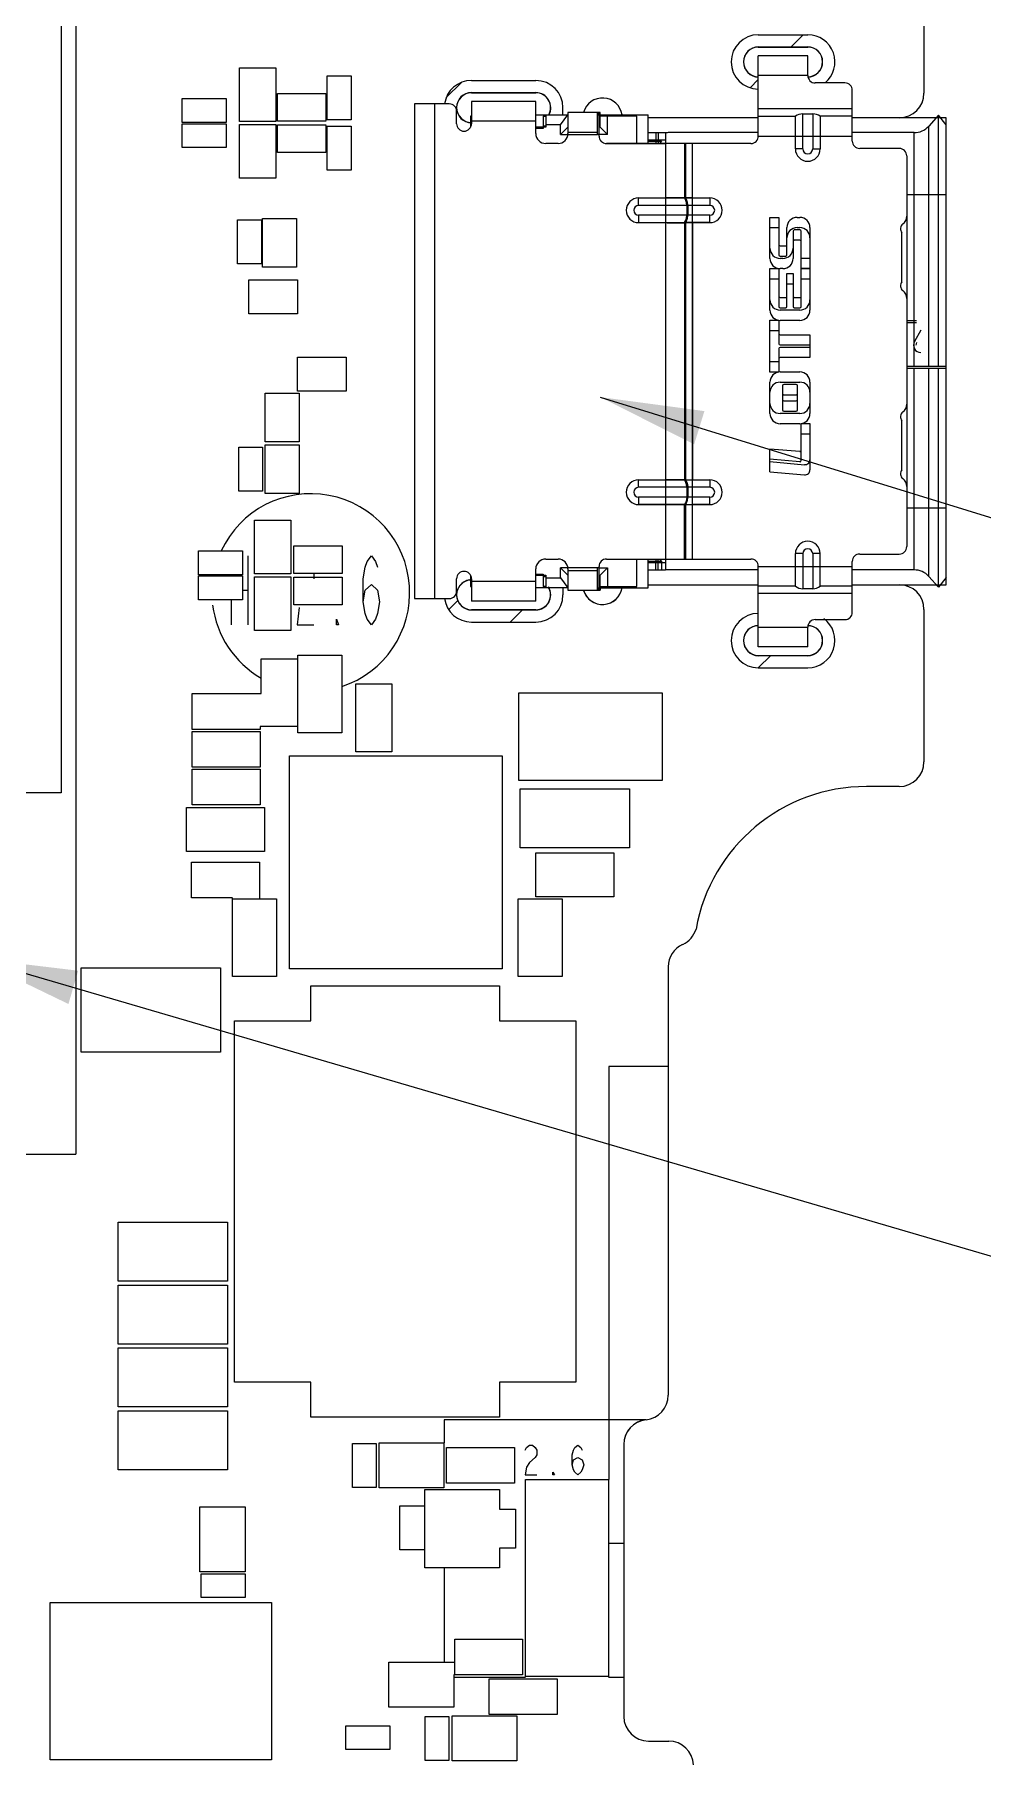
# Model space of a CAD drawing. Header units: millimetres. Extents: x 0 to 841, y 0 to 594.
# Drawn here: x 496.09 to 515.26, y 409.07 to 444.01 of the extents above; entities that cross this region are included whole.
import ezdxf

# ---------------------------------------------------------------- set-up
doc = ezdxf.new("R2010")
doc.units = ezdxf.units.MM
doc.header["$LTSCALE"] = 46.255
doc.layers.get('0').update_dxf_attribs({"linetype": 'CONTINUOUS'})
doc.layers.add('ASSEM_MEM', color=7, linetype='CONTINUOUS')
doc.layers.add('DETAIL', color=7, linetype='CONTINUOUS')
doc.styles.get("Standard").update_dxf_attribs({"font": 'txt', "width": 0.8})
doc.dimstyles.get("Standard").update_dxf_attribs({"dimtxt": 3, "dimasz": 2.1, "dimexe": 2, "dimexo": 1, "dimtad": 1, "dimzin": 0, "dimdsep": 46, "dimtxsty": 'STANDARD', "dimblk": '_FILLED', "dimblk1": '_FILLED', "dimblk2": '_FILLED', "dimcen": 0.09, "dimazin": 0, "dimtol": 1, "dimtp": 0.01, "dimtm": 0.01, "dimtfac": 1, "dimtofl": 0, "dimtmove": 0, "dimatfit": 3, "dimldrblk": '_FILLED', "dimfxl": 1, "dimtolj": 1, "dimtzin": 0, "dimarcsym": 0})

# ---------------------------------------------------------------- blocks, each defined once
blk = doc.blocks.new('_FILLED')
at = {"color": 0, "linetype": 'BYBLOCK'}
blk.add_solid([(0, 0), (-1, 0.167), (-1, -0.167)], dxfattribs=at)

msp = doc.modelspace()

# ---------------------------------------------------------------- linework, layer by layer
at = {"layer": 'ASSEM_MEM', "color": 4, "linetype": 'CONTINUOUS'}
for p, q in [((496.927, 465.702), (496.927, 421.372)), ((496.627, 449.072), (496.627, 428.672)), ((510.727, 444.002), (511.727, 444.002)), ((510.727, 443.752), (511.727, 443.752)), ((504.927, 443.077), (506.227, 443.077)), ((504.927, 442.827), (506.227, 442.827)), ((506.777, 442.382), (506.777, 442.527)), ((510.727, 442.322), (508.502, 442.322)), ((514.527, 442.322), (512.627, 442.322)), ((514.527, 442.177), (514.527, 442.322)), ((508.502, 432.882), (510.727, 432.882)), ((512.627, 432.882), (514.527, 432.882)), ((514.527, 432.882), (514.527, 433.027)), ((506.777, 432.822), (506.777, 432.677)), ((504.927, 432.377), (506.227, 432.377)), ((504.927, 432.127), (506.227, 432.127)), ((510.727, 431.452), (511.727, 431.452)), ((510.727, 431.202), (511.727, 431.202)), ((496.627, 428.672), (473.027, 428.672)), ((508.907, 423.142), (507.707, 423.142)), ((507.707, 423.142), (507.707, 414.792)), ((508.907, 423.142), (508.907, 416.497)), ((495.752, 421.372), (496.927, 421.372)), ((508.457, 415.999), (504.372, 415.999)), ((504.372, 415.999), (504.372, 415.535)), ((508.007, 415.502), (508.007, 410.798)), ((507.707, 413.502), (508.007, 413.502)), ((504.372, 413.008), (504.372, 411.102)), ((504.568, 410.798), (506.017, 410.798)), ((507.698, 410.798), (508.007, 410.798))]:
    msp.add_line(p, q, dxfattribs=at)
at = {"layer": 'ASSEM_MEM', "color": 7, "linetype": 'CONTINUOUS'}
for p, q in [((514.077, 449.814), (514.077, 442.822)), ((510.732, 443.756), (511.723, 443.756)), ((500.233, 443.33), (500.97, 443.33)), ((500.233, 442.244), (500.233, 443.33)), ((500.97, 443.33), (500.97, 442.244)), ((510.727, 441.952), (510.727, 443.576)), ((511.725, 443.577), (510.729, 443.577)), ((511.727, 443.577), (511.725, 443.577)), ((511.725, 443.577), (511.726, 443.577)), ((511.726, 443.577), (511.727, 443.577)), ((511.727, 443.577), (511.727, 443.576)), ((511.727, 443.177), (511.727, 443.576)), ((511.727, 443.576), (511.727, 443.576)), ((502.011, 443.168), (502.494, 443.168)), ((502.011, 442.279), (502.011, 443.168)), ((502.494, 443.168), (502.494, 442.279)), ((512.477, 443.027), (511.877, 443.027)), ((499.078, 442.711), (499.967, 442.711)), ((499.078, 442.228), (499.078, 442.711)), ((499.967, 442.711), (499.967, 442.228)), ((501.002, 442.813), (501.98, 442.813)), ((501.002, 442.254), (501.002, 442.813)), ((501.98, 442.813), (501.98, 442.254)), ((506.227, 442.652), (504.927, 442.652)), ((504.927, 442.652), (504.927, 442.202)), ((504.93, 442.831), (506.225, 442.831)), ((506.227, 442.002), (506.227, 442.652)), ((512.627, 441.852), (512.627, 442.877)), ((502.494, 442.279), (502.011, 442.279)), ((504.477, 442.602), (503.777, 442.602)), ((503.777, 442.602), (503.777, 432.602)), ((504.627, 442.202), (504.627, 442.452)), ((504.927, 442.357), (504.907, 442.357)), ((504.907, 442.357), (504.907, 442.131)), ((506.227, 442.382), (506.877, 442.382)), ((506.377, 442.357), (506.427, 442.357)), ((506.377, 442.357), (506.377, 442.107)), ((506.427, 442.382), (506.427, 442.132)), ((506.727, 442.182), (506.877, 442.382)), ((507.527, 442.432), (506.877, 442.432)), ((506.877, 442.432), (506.877, 442.002)), ((507.477, 441.982), (507.477, 442.432)), ((507.477, 442.382), (508.502, 442.382)), ((507.507, 441.952), (507.507, 442.382)), ((507.527, 442.382), (507.527, 442.432)), ((507.527, 442.132), (507.527, 442.382)), ((508.269, 442.357), (507.527, 442.357)), ((507.677, 441.982), (507.677, 442.382)), ((508.269, 441.802), (508.269, 442.357)), ((508.502, 441.802), (508.502, 442.382)), ((510.727, 442.352), (511.477, 442.352)), ((511.477, 441.693), (511.477, 442.352)), ((511.627, 442.402), (511.827, 442.402)), ((512.627, 442.352), (511.977, 442.352)), ((511.977, 442.352), (511.977, 441.693)), ((514.37, 442.372), (514.174, 442.154)), ((514.37, 437.302), (514.37, 442.372)), ((514.527, 442.177), (514.37, 442.372)), ((499.967, 442.228), (499.078, 442.228)), ((499.078, 442.203), (499.967, 442.203)), ((499.078, 441.72), (499.078, 442.203)), ((499.967, 442.203), (499.967, 441.72)), ((500.97, 442.244), (500.233, 442.244)), ((500.233, 442.187), (500.97, 442.187)), ((500.233, 441.101), (500.233, 442.187)), ((500.97, 442.187), (500.97, 441.101)), ((501.98, 442.254), (501.002, 442.254)), ((501.002, 442.178), (501.98, 442.178)), ((501.002, 441.619), (501.002, 442.178)), ((501.98, 442.178), (501.98, 441.619)), ((502.011, 442.152), (502.494, 442.152)), ((502.011, 441.263), (502.011, 442.152)), ((502.494, 442.152), (502.494, 441.263)), ((506.427, 442.132), (506.227, 442.132)), ((506.377, 442.107), (506.227, 442.107)), ((506.377, 442.157), (506.427, 442.157)), ((506.727, 442.182), (506.427, 442.182)), ((506.727, 441.982), (506.727, 442.182)), ((506.877, 442.132), (506.727, 441.982)), ((506.727, 441.982), (506.874, 441.982)), ((507.507, 441.982), (507.477, 441.982)), ((507.527, 442.132), (507.507, 442.132)), ((507.677, 441.982), (507.507, 441.982)), ((507.527, 442.132), (507.677, 441.982)), ((508.502, 442.022), (508.852, 442.022)), ((508.852, 442.022), (508.852, 441.802)), ((510.727, 442.022), (508.925, 442.022)), ((513.877, 442.022), (512.627, 442.022)), ((514.527, 433.027), (514.527, 442.177)), ((499.967, 441.72), (499.078, 441.72)), ((501.98, 441.619), (501.002, 441.619)), ((506.677, 441.802), (506.427, 441.802)), ((510.577, 441.802), (507.657, 441.802)), ((507.657, 441.802), (508.857, 441.802)), ((508.852, 441.872), (508.502, 441.872)), ((508.502, 441.852), (508.766, 441.852)), ((513.577, 441.702), (512.777, 441.702)), ((502.494, 441.263), (502.011, 441.263)), ((513.727, 441.552), (513.727, 433.652)), ((500.97, 441.101), (500.233, 441.101)), ((508.307, 440.702), (509.745, 440.702)), ((508.307, 440.702), (508.857, 440.702)), ((509.233, 440.701), (508.857, 440.701)), ((509.254, 440.702), (509.233, 440.701)), ((500.195, 440.262), (500.678, 440.262)), ((500.195, 439.373), (500.195, 440.262)), ((500.678, 440.262), (500.678, 439.373)), ((500.703, 440.284), (501.389, 440.284)), ((500.703, 439.3), (500.703, 440.284)), ((501.389, 440.284), (501.389, 439.3)), ((508.307, 440.202), (509.745, 440.202)), ((509.254, 440.202), (509.233, 440.202)), ((509.395, 440.202), (509.254, 440.202)), ((509.745, 440.202), (509.395, 440.202)), ((510.962, 440.309), (511.142, 440.309)), ((510.962, 439.684), (510.962, 440.309)), ((511.142, 440.309), (511.142, 439.759)), ((511.51, 440.309), (511.567, 440.309)), ((510.962, 440.102), (511.142, 440.102)), ((510.962, 439.477), (510.962, 440.102)), ((511.142, 440.102), (511.142, 439.552)), ((511.305, 439.759), (511.305, 440.104)), ((511.305, 439.552), (511.305, 439.897)), ((511.43, 440.029), (511.43, 439.684)), ((511.43, 439.822), (511.43, 439.477)), ((511.567, 440.054), (511.455, 440.054)), ((511.567, 439.847), (511.455, 439.847)), ((511.51, 440.102), (511.567, 440.102)), ((511.592, 439.479), (511.592, 440.029)), ((511.592, 439.272), (511.592, 439.822)), ((511.772, 440.104), (511.772, 439.479)), ((511.772, 439.897), (511.772, 439.272)), ((513.627, 439.002), (513.627, 440.002)), ((511.167, 439.734), (511.28, 439.734)), ((511.167, 439.527), (511.28, 439.527)), ((511.225, 439.479), (511.167, 439.479)), ((511.772, 439.479), (511.592, 439.479)), ((500.678, 439.373), (500.195, 439.373)), ((501.389, 439.3), (500.703, 439.3)), ((510.962, 439.274), (511.142, 439.274)), ((510.962, 438.639), (510.962, 439.274)), ((511.142, 439.274), (511.142, 438.714)), ((511.225, 439.272), (511.167, 439.272)), ((511.305, 439.174), (511.43, 439.174)), ((511.305, 438.714), (511.305, 439.174)), ((511.43, 439.174), (511.43, 438.714)), ((511.592, 439.274), (511.772, 439.274)), ((511.592, 438.714), (511.592, 439.274)), ((511.772, 439.272), (511.592, 439.272)), ((511.772, 439.274), (511.772, 438.639)), ((500.427, 439.043), (501.411, 439.043)), ((500.427, 438.357), (500.427, 439.043)), ((501.411, 439.043), (501.411, 438.357)), ((510.962, 439.067), (511.142, 439.067)), ((510.962, 438.432), (510.962, 439.067)), ((511.142, 439.067), (511.142, 438.507)), ((511.305, 438.967), (511.43, 438.967)), ((511.305, 438.507), (511.305, 438.967)), ((511.43, 438.967), (511.43, 438.507)), ((511.592, 439.067), (511.772, 439.067)), ((511.592, 438.507), (511.592, 439.067)), ((511.772, 439.067), (511.772, 438.432)), ((511.167, 438.689), (511.28, 438.689)), ((511.167, 438.482), (511.28, 438.482)), ((511.567, 438.434), (511.167, 438.434)), ((511.455, 438.689), (511.567, 438.689)), ((511.455, 438.482), (511.567, 438.482)), ((501.411, 438.357), (500.427, 438.357)), ((510.962, 438.229), (511.142, 438.229)), ((510.962, 437.389), (510.962, 438.229)), ((511.142, 438.229), (511.142, 437.961)), ((511.567, 438.227), (511.167, 438.227)), ((513.727, 438.227), (513.927, 438.227)), ((513.927, 438.177), (513.727, 438.177)), ((510.962, 438.022), (511.142, 438.022)), ((510.962, 437.182), (510.962, 438.022)), ((511.142, 438.022), (511.142, 437.754)), ((511.167, 437.936), (511.772, 437.936)), ((511.167, 437.729), (511.772, 437.729)), ((511.772, 437.936), (511.772, 437.681)), ((511.772, 437.729), (511.772, 437.474)), ((514.014, 438.027), (513.884, 437.802)), ((501.411, 437.481), (502.396, 437.481)), ((501.411, 436.796), (501.411, 437.481)), ((502.396, 437.481), (502.396, 436.796)), ((511.142, 437.389), (510.962, 437.389)), ((511.142, 437.656), (511.142, 437.389)), ((511.142, 437.449), (511.142, 437.182)), ((511.772, 437.681), (511.167, 437.681)), ((511.772, 437.474), (511.167, 437.474)), ((511.142, 437.182), (510.962, 437.182)), ((511.167, 437.184), (511.567, 437.184)), ((514.527, 437.252), (513.727, 437.252)), ((513.749, 437.302), (514.527, 437.302)), ((514.37, 432.832), (514.37, 437.252)), ((500.754, 436.754), (501.44, 436.754)), ((500.754, 435.769), (500.754, 436.754)), ((502.396, 436.796), (501.411, 436.796)), ((501.44, 436.754), (501.44, 435.769)), ((510.962, 436.549), (510.962, 436.979)), ((510.962, 436.342), (510.962, 436.772)), ((511.167, 436.977), (511.567, 436.977)), ((511.217, 436.904), (511.217, 436.624)), ((511.217, 436.697), (511.217, 436.417)), ((511.492, 436.929), (511.242, 436.929)), ((511.242, 436.722), (511.492, 436.722)), ((511.517, 436.624), (511.517, 436.904)), ((511.517, 436.417), (511.517, 436.697)), ((511.772, 436.979), (511.772, 436.549)), ((511.772, 436.772), (511.772, 436.342)), ((511.567, 436.344), (511.167, 436.344)), ((511.242, 436.599), (511.492, 436.599)), ((511.242, 436.392), (511.492, 436.392)), ((511.567, 436.137), (511.167, 436.137)), ((511.592, 436.139), (511.772, 436.139)), ((511.592, 435.598), (511.592, 436.139)), ((511.772, 436.139), (511.772, 435.409)), ((513.627, 435.202), (513.627, 436.202)), ((500.221, 435.664), (500.703, 435.664)), ((500.221, 434.775), (500.221, 435.664)), ((500.703, 435.664), (500.703, 434.775)), ((501.44, 435.769), (500.754, 435.769)), ((500.754, 435.712), (501.44, 435.712)), ((500.754, 434.728), (500.754, 435.712)), ((501.44, 435.712), (501.44, 434.728)), ((511.565, 435.574), (510.962, 435.626)), ((510.962, 435.37), (510.962, 435.626)), ((511.592, 435.932), (511.772, 435.932)), ((511.592, 435.392), (511.592, 435.932)), ((511.772, 435.932), (511.772, 435.202)), ((511.565, 435.367), (510.962, 435.419)), ((510.962, 435.164), (510.962, 435.419)), ((510.962, 435.37), (511.664, 435.309)), ((508.307, 435.002), (508.857, 435.002)), ((508.307, 435.002), (509.745, 435.002)), ((509.233, 435.002), (508.857, 435.002)), ((509.254, 435.001), (509.233, 435.002)), ((509.254, 435.001), (509.395, 435.001)), ((510.962, 435.164), (511.663, 435.102)), ((500.703, 434.775), (500.221, 434.775)), ((501.44, 434.728), (500.754, 434.728)), ((509.233, 434.502), (508.307, 434.502)), ((508.307, 434.502), (509.745, 434.502)), ((509.233, 434.502), (509.254, 434.502)), ((509.745, 434.502), (509.395, 434.502)), ((500.538, 434.186), (501.275, 434.186)), ((500.538, 433.1), (500.538, 434.186)), ((501.275, 434.186), (501.275, 433.1)), ((499.408, 433.567), (500.297, 433.567)), ((499.408, 433.084), (499.408, 433.567)), ((500.297, 433.567), (500.297, 433.084)), ((501.332, 433.669), (502.31, 433.669)), ((501.332, 433.11), (501.332, 433.669)), ((502.31, 433.669), (502.31, 433.11)), ((506.227, 432.552), (506.227, 433.202)), ((506.427, 433.402), (506.677, 433.402)), ((506.874, 433.222), (506.727, 433.222)), ((506.727, 433.222), (506.877, 433.072)), ((506.727, 433.022), (506.727, 433.222)), ((506.877, 433.202), (506.877, 432.772)), ((507.507, 433.222), (507.477, 433.222)), ((507.477, 432.772), (507.477, 433.222)), ((507.507, 432.822), (507.507, 433.252)), ((507.507, 433.222), (507.677, 433.222)), ((507.527, 433.072), (507.677, 433.222)), ((507.657, 433.402), (510.577, 433.402)), ((507.677, 433.222), (507.677, 432.822)), ((508.269, 432.847), (508.269, 433.402)), ((508.502, 432.822), (508.502, 433.402)), ((508.766, 433.352), (508.502, 433.352)), ((508.502, 433.332), (508.852, 433.332)), ((508.502, 433.182), (508.852, 433.182)), ((508.852, 433.402), (508.852, 433.182)), ((510.727, 433.182), (508.925, 433.182)), ((510.727, 431.628), (510.727, 433.252)), ((511.477, 432.852), (511.477, 433.511)), ((511.977, 432.852), (511.977, 433.511)), ((512.627, 432.327), (512.627, 433.352)), ((513.877, 433.182), (512.627, 433.182)), ((512.777, 433.502), (513.577, 433.502)), ((500.297, 433.084), (499.408, 433.084)), ((499.408, 433.059), (500.297, 433.059)), ((499.408, 432.576), (499.408, 433.059)), ((500.297, 433.059), (500.297, 432.576)), ((501.275, 433.1), (500.538, 433.1)), ((500.538, 433.043), (501.275, 433.043)), ((500.538, 431.957), (500.538, 433.043)), ((501.275, 433.043), (501.275, 431.957)), ((502.31, 433.11), (501.332, 433.11)), ((501.332, 433.034), (502.31, 433.034)), ((501.332, 432.475), (501.332, 433.034)), ((502.31, 433.034), (502.31, 432.475)), ((504.627, 432.752), (504.627, 433.002)), ((504.907, 433.072), (504.907, 432.847)), ((504.907, 432.847), (504.927, 432.847)), ((504.927, 433.002), (504.927, 432.552)), ((506.227, 433.097), (506.377, 433.097)), ((506.227, 433.072), (506.427, 433.072)), ((506.377, 433.097), (506.377, 432.847)), ((506.377, 433.047), (506.427, 433.047)), ((506.427, 432.847), (506.377, 432.847)), ((506.427, 433.072), (506.427, 432.822)), ((506.427, 433.022), (506.727, 433.022)), ((506.727, 433.022), (506.877, 432.822)), ((507.507, 433.072), (507.527, 433.072)), ((507.527, 432.822), (507.527, 433.072)), ((507.527, 432.847), (508.269, 432.847)), ((508.502, 432.882), (510.727, 432.882)), ((511.477, 432.852), (510.727, 432.852)), ((512.627, 432.852), (511.977, 432.852)), ((512.627, 432.882), (513.577, 432.882)), ((514.37, 432.832), (514.174, 433.049)), ((514.527, 433.027), (514.37, 432.832)), ((500.297, 432.576), (499.408, 432.576)), ((503.777, 432.602), (504.477, 432.602)), ((506.227, 432.552), (504.927, 432.552)), ((506.877, 432.822), (506.227, 432.822)), ((506.877, 432.772), (507.527, 432.772)), ((507.477, 432.822), (508.502, 432.822)), ((507.527, 432.822), (507.527, 432.772)), ((511.827, 432.802), (511.627, 432.802)), ((502.31, 432.475), (501.332, 432.475)), ((506.225, 432.372), (504.93, 432.372)), ((511.877, 432.177), (512.477, 432.177)), ((514.077, 432.382), (514.077, 429.302)), ((501.275, 431.957), (500.538, 431.957)), ((511.727, 431.628), (511.727, 432.027)), ((501.414, 431.461), (502.303, 431.461)), ((501.414, 429.886), (501.414, 431.461)), ((502.303, 431.461), (502.303, 429.886)), ((511.725, 431.627), (510.729, 431.627)), ((511.723, 431.447), (510.732, 431.447)), ((500.671, 431.385), (501.414, 431.385)), ((500.671, 430.68), (500.671, 431.385)), ((502.589, 430.877), (503.313, 430.877)), ((502.589, 429.505), (502.589, 430.877)), ((503.313, 430.877), (503.313, 429.505)), ((499.281, 430.68), (500.671, 430.68)), ((499.281, 429.956), (499.281, 430.68)), ((505.885, 430.699), (508.78, 430.699)), ((505.885, 428.921), (505.885, 430.699)), ((508.78, 430.699), (508.78, 428.921)), ((500.652, 429.956), (499.281, 429.956)), ((499.281, 429.918), (500.652, 429.918)), ((499.281, 429.194), (499.281, 429.918)), ((501.414, 430.013), (500.652, 430.013)), ((500.652, 430.013), (500.652, 429.956)), ((500.652, 429.918), (500.652, 429.194)), ((502.303, 429.886), (501.414, 429.886)), ((501.245, 429.421), (505.546, 429.421)), ((501.245, 425.119), (501.245, 429.421)), ((503.313, 429.505), (502.589, 429.505)), ((505.546, 429.421), (505.546, 425.119)), ((500.652, 429.194), (499.281, 429.194)), ((499.281, 429.156), (500.652, 429.156)), ((499.281, 428.432), (499.281, 429.156)), ((500.652, 429.156), (500.652, 428.432)), ((508.78, 428.921), (505.885, 428.921)), ((505.91, 428.756), (508.12, 428.756)), ((505.91, 427.562), (505.91, 428.756)), ((508.12, 428.756), (508.12, 427.562)), ((513.577, 428.802), (512.912, 428.802)), ((513.577, 428.802), (512.912, 428.802)), ((499.167, 428.375), (500.741, 428.375)), ((499.167, 427.486), (499.167, 428.375)), ((500.652, 428.432), (499.281, 428.432)), ((500.741, 428.375), (500.741, 427.486)), ((500.741, 427.486), (499.167, 427.486)), ((499.268, 427.276), (500.64, 427.276)), ((499.268, 426.552), (499.268, 427.276)), ((500.64, 427.276), (500.64, 426.533)), ((508.12, 427.562), (505.91, 427.562)), ((506.228, 427.46), (507.803, 427.46)), ((506.228, 426.571), (506.228, 427.46)), ((507.803, 427.46), (507.803, 426.571)), ((500.094, 426.552), (499.268, 426.552)), ((500.094, 424.958), (500.094, 426.543)), ((507.803, 426.571), (506.228, 426.571)), ((500.094, 426.533), (500.983, 426.533)), ((500.983, 426.533), (500.983, 424.958)), ((505.872, 426.533), (506.761, 426.533)), ((505.872, 424.958), (505.872, 426.533)), ((506.761, 426.533), (506.761, 424.958)), ((508.907, 425.157), (508.907, 423.142)), ((497.033, 425.136), (499.852, 425.136)), ((497.033, 423.434), (497.033, 425.136)), ((499.852, 425.136), (499.852, 423.434)), ((500.983, 424.958), (500.094, 424.958)), ((505.546, 425.119), (501.245, 425.119)), ((506.761, 424.958), (505.872, 424.958)), ((501.681, 424.77), (505.491, 424.77)), ((501.681, 424.064), (501.681, 424.77)), ((505.491, 424.77), (505.491, 424.064)), ((500.134, 424.064), (501.681, 424.064)), ((500.134, 416.759), (500.134, 424.064)), ((505.491, 424.064), (507.038, 424.064)), ((507.038, 424.064), (507.038, 416.759)), ((499.852, 423.434), (497.033, 423.434)), ((497.782, 419.993), (499.992, 419.993)), ((497.782, 418.799), (497.782, 419.993)), ((499.992, 419.993), (499.992, 418.799)), ((499.992, 418.799), (497.782, 418.799)), ((497.782, 418.723), (499.992, 418.723)), ((497.782, 417.529), (497.782, 418.723)), ((499.992, 418.723), (499.992, 417.529)), ((499.992, 417.529), (497.782, 417.529)), ((497.782, 417.453), (499.992, 417.453)), ((497.782, 416.259), (497.782, 417.453)), ((499.992, 417.453), (499.992, 416.259)), ((501.681, 416.759), (500.134, 416.759)), ((501.681, 416.053), (501.681, 416.759)), ((507.038, 416.759), (505.491, 416.759)), ((505.491, 416.759), (505.491, 416.053)), ((508.907, 416.497), (508.907, 416.497)), ((499.992, 416.259), (497.782, 416.259)), ((497.782, 416.183), (499.992, 416.183)), ((497.782, 414.989), (497.782, 416.183)), ((499.992, 416.183), (499.992, 414.989)), ((505.491, 416.053), (501.681, 416.053)), ((502.519, 415.522), (503.002, 415.522)), ((502.519, 414.633), (502.519, 415.522)), ((503.002, 415.522), (503.002, 414.633)), ((503.058, 415.535), (504.368, 415.535)), ((503.058, 414.621), (503.058, 415.535)), ((504.368, 415.535), (504.368, 414.621)), ((504.424, 415.44), (505.796, 415.44)), ((504.424, 414.716), (504.424, 415.44)), ((505.796, 415.44), (505.796, 414.716)), ((508.007, 415.502), (508.007, 410.002)), ((499.992, 414.989), (497.782, 414.989)), ((505.796, 414.716), (504.424, 414.716)), ((506.017, 414.792), (507.698, 414.792)), ((506.017, 410.811), (506.017, 414.792)), ((507.698, 414.792), (507.698, 410.811)), ((503.002, 414.633), (502.519, 414.633)), ((504.368, 414.621), (503.058, 414.621)), ((503.982, 414.589), (505.491, 414.589)), ((503.982, 413.008), (503.982, 414.589)), ((505.491, 414.589), (505.491, 414.193)), ((499.435, 414.237), (500.349, 414.237)), ((499.435, 412.927), (499.435, 414.237)), ((500.349, 414.237), (500.349, 412.927)), ((503.476, 414.257), (503.982, 414.257)), ((503.476, 413.368), (503.476, 414.257)), ((505.491, 414.193), (505.82, 414.193)), ((505.82, 414.193), (505.82, 413.405)), ((503.982, 413.368), (503.476, 413.368)), ((505.82, 413.405), (505.491, 413.405)), ((505.491, 413.405), (505.491, 413.008)), ((500.349, 412.927), (499.435, 412.927)), ((505.491, 413.008), (503.982, 413.008)), ((499.464, 412.887), (500.353, 412.887)), ((499.464, 412.404), (499.464, 412.887)), ((500.353, 412.887), (500.353, 412.404)), ((496.406, 412.306), (500.883, 412.306)), ((496.406, 409.125), (496.406, 412.306)), ((500.353, 412.404), (499.464, 412.404)), ((500.883, 412.306), (500.883, 409.125)), ((504.589, 411.565), (505.961, 411.565)), ((504.589, 410.842), (504.589, 411.565)), ((505.961, 411.565), (505.961, 410.842)), ((503.258, 411.102), (504.589, 411.102)), ((503.258, 410.187), (503.258, 411.102)), ((504.568, 410.842), (504.568, 410.187)), ((505.961, 410.842), (504.573, 410.842)), ((505.287, 410.765), (506.659, 410.765)), ((505.287, 410.041), (505.287, 410.765)), ((507.698, 410.811), (506.017, 410.811)), ((506.659, 410.765), (506.659, 410.041)), ((508.007, 410.798), (508.007, 410.002)), ((504.568, 410.187), (503.258, 410.187)), ((502.388, 409.813), (503.277, 409.813)), ((502.388, 409.331), (502.388, 409.813)), ((503.277, 409.813), (503.277, 409.331)), ((503.988, 410.003), (504.471, 410.003)), ((503.988, 409.114), (503.988, 410.003)), ((504.471, 410.003), (504.471, 409.114)), ((504.533, 410.016), (505.843, 410.016)), ((504.533, 409.101), (504.533, 410.016)), ((506.659, 410.041), (505.287, 410.041)), ((505.843, 410.016), (505.843, 409.101)), ((508.507, 409.502), (508.917, 409.502)), ((500.883, 409.125), (496.406, 409.125)), ((503.277, 409.331), (502.388, 409.331)), ((504.471, 409.114), (503.988, 409.114)), ((505.843, 409.101), (504.533, 409.101))]:
    msp.add_line(p, q, dxfattribs=at)
at = {"layer": 'ASSEM_MEM', "color": 2, "linetype": 'CONTINUOUS'}
for p, q in [((511.384, 443.752), (511.634, 444.002)), ((504.417, 442.731), (504.722, 443.037)), ((510.56, 442.928), (510.727, 443.095)), ((504.466, 432.378), (504.65, 432.562)), ((505.706, 432.127), (505.956, 432.377)), ((510.727, 431.202), (510.977, 431.452))]:
    msp.add_line(p, q, dxfattribs=at)
at = {"layer": 'ASSEM_MEM', "color": 9, "linetype": 'CONTINUOUS'}
for p, q in [((511.727, 443.177), (510.727, 443.177)), ((504.177, 442.602), (504.177, 432.602)), ((507.498, 442.382), (507.498, 442.432)), ((507.506, 442.432), (507.506, 442.382)), ((512.627, 442.502), (510.727, 442.502)), ((511.627, 441.693), (511.627, 442.402)), ((511.827, 442.402), (511.827, 441.693)), ((506.227, 442.252), (504.927, 442.252)), ((506.876, 441.982), (507.477, 441.982)), ((506.877, 442.032), (507.477, 442.032)), ((508.652, 442.022), (508.652, 441.852)), ((508.702, 442.022), (508.702, 441.802)), ((510.727, 441.952), (512.627, 441.952)), ((513.877, 437.302), (513.877, 442.022)), ((514.174, 437.302), (514.174, 442.154)), ((508.652, 441.852), (508.652, 441.802)), ((508.766, 441.852), (508.73, 441.802)), ((508.857, 433.402), (508.857, 441.802)), ((509.233, 441.802), (509.233, 440.701)), ((509.254, 441.802), (509.254, 440.702)), ((509.395, 433.402), (509.395, 441.802)), ((511.627, 441.693), (511.477, 441.693)), ((511.827, 441.693), (511.977, 441.693)), ((508.307, 440.552), (508.307, 440.702)), ((509.745, 440.552), (508.307, 440.552)), ((509.28, 440.552), (509.28, 440.352)), ((509.301, 440.552), (509.301, 440.352)), ((509.745, 440.702), (509.745, 440.552)), ((513.727, 440.772), (514.527, 440.772)), ((509.745, 440.352), (508.307, 440.352)), ((508.307, 440.352), (508.307, 440.202)), ((508.857, 435.002), (508.857, 440.202)), ((509.233, 440.202), (509.233, 435.002)), ((509.233, 440.202), (509.233, 435.002)), ((509.254, 435.002), (509.254, 440.202)), ((509.254, 440.202), (509.254, 435.001)), ((509.395, 440.202), (509.395, 440.352)), ((509.395, 440.202), (509.395, 435.002)), ((509.745, 440.202), (509.745, 440.352)), ((513.877, 433.182), (513.877, 437.252)), ((514.174, 433.049), (514.174, 437.252)), ((508.307, 434.852), (508.307, 435.002)), ((509.745, 435.002), (509.745, 434.852)), ((509.745, 434.852), (508.307, 434.852)), ((509.745, 434.652), (508.307, 434.652)), ((508.307, 434.652), (508.307, 434.502)), ((509.28, 434.852), (509.28, 434.652)), ((509.301, 434.852), (509.301, 434.652)), ((509.745, 434.502), (509.745, 434.652)), ((509.233, 433.402), (509.233, 434.502)), ((509.254, 434.502), (509.254, 433.402)), ((514.527, 434.432), (513.727, 434.432)), ((507.477, 433.222), (506.876, 433.222)), ((508.652, 433.402), (508.652, 433.352)), ((508.652, 433.182), (508.652, 433.352)), ((508.702, 433.182), (508.702, 433.402)), ((508.73, 433.402), (508.766, 433.352)), ((508.766, 433.352), (508.766, 433.182)), ((510.727, 433.252), (512.627, 433.252)), ((511.627, 433.511), (511.477, 433.511)), ((511.627, 433.511), (511.627, 432.802)), ((511.977, 433.511), (511.827, 433.511)), ((511.827, 433.511), (511.827, 432.802)), ((504.927, 432.952), (506.227, 432.952)), ((506.877, 433.172), (507.477, 433.172)), ((507.498, 432.772), (507.498, 432.822)), ((507.506, 432.822), (507.506, 432.772)), ((512.627, 432.702), (510.727, 432.702)), ((510.727, 432.027), (511.727, 432.027))]:
    msp.add_line(p, q, dxfattribs=at)
at = {"layer": 'ASSEM_MEM', "color": 40, "linetype": 'CONTINUOUS'}
for p, q in [((500.403, 433.469), (500.403, 432.069)), ((502.736, 433.002), (502.778, 433.235)), ((502.778, 433.235), (502.82, 433.352)), ((502.82, 433.352), (502.903, 433.469)), ((502.903, 433.469), (502.986, 433.352)), ((502.986, 433.352), (503.028, 433.235)), ((501.736, 433.11), (501.736, 433.002)), ((502.736, 432.535), (502.736, 433.002)), ((502.778, 432.769), (502.903, 432.885)), ((502.903, 432.885), (503.028, 432.769)), ((500.07, 432.576), (500.07, 432.069)), ((500.297, 432.769), (500.403, 432.769)), ((502.736, 432.535), (502.778, 432.769)), ((502.778, 432.302), (502.736, 432.535)), ((503.028, 432.769), (503.07, 432.535)), ((503.07, 432.535), (503.028, 432.302)), ((501.445, 432.419), (501.403, 432.069)), ((502.195, 432.069), (502.195, 432.185)), ((502.195, 432.185), (502.236, 432.069)), ((502.82, 432.185), (502.778, 432.302)), ((502.903, 432.069), (502.82, 432.185)), ((502.986, 432.185), (502.903, 432.069)), ((503.028, 432.302), (502.986, 432.185)), ((501.403, 432.069), (501.736, 432.069)), ((502.236, 432.069), (502.195, 432.069)), ((506.009, 415.388), (506.039, 415.438)), ((506.039, 415.438), (506.098, 415.488)), ((506.098, 415.488), (506.158, 415.488)), ((506.158, 415.488), (506.217, 415.438)), ((506.217, 415.438), (506.247, 415.388)), ((506.247, 415.388), (506.247, 415.288)), ((506.96, 415.288), (506.99, 415.388)), ((506.99, 415.388), (507.02, 415.438)), ((507.02, 415.438), (507.079, 415.488)), ((507.079, 415.488), (507.139, 415.438)), ((507.139, 415.438), (507.168, 415.388)), ((506.039, 415.038), (506.009, 414.888)), ((506.098, 415.138), (506.039, 415.038)), ((506.217, 415.238), (506.098, 415.138)), ((506.247, 415.288), (506.217, 415.238)), ((506.96, 415.088), (506.96, 415.288)), ((506.96, 415.088), (506.99, 415.188)), ((506.99, 414.988), (506.96, 415.088)), ((506.99, 415.188), (507.079, 415.238)), ((507.079, 415.238), (507.168, 415.188)), ((507.168, 415.188), (507.198, 415.088)), ((507.198, 415.088), (507.168, 414.988)), ((506.009, 414.888), (506.247, 414.888)), ((506.574, 414.938), (506.604, 414.888)), ((506.574, 414.888), (506.574, 414.938)), ((506.604, 414.888), (506.574, 414.888)), ((507.02, 414.938), (506.99, 414.988)), ((507.079, 414.888), (507.02, 414.938)), ((507.139, 414.938), (507.079, 414.888)), ((507.168, 414.988), (507.139, 414.938))]:
    msp.add_line(p, q, dxfattribs=at)
at = {"layer": 'ASSEM_MEM', "color": 4, "linetype": 'CONTINUOUS'}
for centre, radius, start, end in [((510.727, 443.452), 0.55, 90, 270), ((510.727, 443.452), 0.3, 90, 270), ((511.727, 443.452), 0.55, 309.3858, 90), ((511.727, 443.452), 0.3, 270, 90), ((504.927, 442.527), 0.55, 90, 172.1592), ((506.227, 442.527), 0.55, 0, 90), ((504.927, 442.527), 0.3, 90, 270), ((506.227, 442.527), 0.3, 331.1641, 90), ((507.577, 442.322), 0.4, 8.6287, 164.0325), ((501.677, 432.722), 2, 288.2508, 154.9964), ((504.927, 432.677), 0.3, 90, 270), ((506.227, 432.677), 0.3, 270, 32.7886), ((504.927, 432.677), 0.55, 187.8408, 270), ((506.227, 432.677), 0.55, 270, 360), ((507.577, 432.882), 0.4, 195.9675, 351.3713), ((501.677, 432.722), 2, 187.2, 239.8108), ((510.727, 431.752), 0.55, 90, 270), ((511.727, 431.752), 0.55, 270, 54), ((510.727, 431.752), 0.3, 90, 270), ((511.727, 431.752), 0.3, 270, 90), ((508.407, 416.497), 0.5, 275.7392, 360), ((508.507, 415.502), 0.5, 95.7392, 180)]:
    msp.add_arc(centre, radius, start, end, dxfattribs=at)
at = {"layer": 'ASSEM_MEM', "color": 7, "linetype": 'CONTINUOUS'}
for centre, radius, start, end in [((510.732, 443.452), 0.305, 90, 270), ((511.723, 443.452), 0.305, 270, 90), ((511.877, 443.177), 0.15, 180, 270), ((512.477, 442.877), 0.15, 0, 90), ((504.93, 442.527), 0.305, 90, 270), ((506.225, 442.527), 0.305, 331.3472, 90), ((513.577, 442.822), 0.5, 270.0068, 360), ((504.477, 442.452), 0.15, 0, 90), ((506.227, 442.527), 0.3, 330.9412, 331.1641), ((511.627, 442.152), 0.25, 90, 126.8699), ((511.827, 442.152), 0.25, 53.1301, 90), ((504.777, 442.202), 0.15, 180, 360), ((506.427, 442.002), 0.2, 180, 270), ((506.677, 442.002), 0.2, 270, 360), ((507.657, 441.952), 0.15, 180, 270.0373), ((510.577, 441.952), 0.15, 270, 360), ((513.877, 442.422), 0.4, 270, 318), ((511.727, 441.693), 0.25, 180, 360), ((512.777, 441.852), 0.15, 180, 270), ((513.577, 441.552), 0.15, 0, 90), ((508.307, 440.452), 0.25, 90, 270), ((509.745, 440.452), 0.25, 270, 90), ((511.51, 440.104), 0.205, 90, 180), ((511.567, 440.104), 0.205, 0, 90), ((513.727, 440.077), 0.125, 127.9799, 219.7151), ((513.527, 440.333), 0.2, 307.9799, 360), ((511.51, 439.897), 0.205, 90, 180), ((511.455, 440.029), 0.025, 90, 180), ((511.455, 439.822), 0.025, 90, 180), ((511.567, 439.897), 0.205, 0, 90), ((511.567, 440.029), 0.025, 0, 90), ((511.567, 439.822), 0.025, 0, 90), ((511.167, 439.684), 0.205, 180, 270), ((511.167, 439.477), 0.205, 180, 270), ((511.167, 439.759), 0.025, 180, 269.5417), ((511.167, 439.552), 0.025, 180, 270), ((511.225, 439.684), 0.205, 269.9441, 360), ((511.225, 439.477), 0.205, 270, 360), ((511.28, 439.759), 0.025, 269.5417, 360), ((511.28, 439.552), 0.025, 270, 360), ((513.727, 438.927), 0.125, 140.2849, 232.0201), ((513.527, 438.671), 0.2, 0, 52.0201), ((511.167, 438.639), 0.205, 180, 270), ((511.167, 438.432), 0.205, 180, 270), ((511.167, 438.714), 0.025, 180, 269.5417), ((511.167, 438.507), 0.025, 180, 270), ((511.28, 438.714), 0.025, 269.5417, 360), ((511.28, 438.507), 0.025, 270, 360), ((511.455, 438.714), 0.025, 180, 269.5417), ((511.455, 438.507), 0.025, 180, 270), ((511.567, 438.714), 0.025, 269.5417, 360), ((511.567, 438.639), 0.205, 270, 360), ((511.567, 438.507), 0.025, 270, 360), ((511.567, 438.432), 0.205, 270, 360), ((511.167, 437.961), 0.025, 179.9284, 269.3125), ((511.167, 437.754), 0.025, 180, 270), ((514.014, 437.727), 0.15, 150, 270), ((514.014, 437.727), 0.1, 150, 180), ((511.167, 437.656), 0.025, 90.4583, 180), ((511.167, 437.449), 0.025, 90, 180), ((511.167, 436.979), 0.205, 90.0559, 180), ((511.567, 436.979), 0.205, 0, 90), ((513.749, 437.452), 0.15, 261.4036, 270), ((511.167, 436.772), 0.205, 90, 180), ((511.242, 436.904), 0.025, 90.6875, 179.1486), ((511.242, 436.697), 0.025, 90, 180), ((511.492, 436.904), 0.025, 0.0035, 90), ((511.492, 436.697), 0.025, 0, 90), ((511.567, 436.772), 0.205, 0, 90), ((511.167, 436.549), 0.205, 180, 270), ((511.167, 436.342), 0.205, 180, 270), ((511.242, 436.624), 0.025, 180, 270), ((511.242, 436.417), 0.025, 180, 270), ((511.492, 436.624), 0.025, 270, 360), ((511.492, 436.417), 0.025, 270, 360), ((511.567, 436.549), 0.205, 269.9441, 360), ((511.567, 436.342), 0.205, 270, 360), ((513.727, 436.277), 0.125, 127.9799, 219.7151), ((513.527, 436.533), 0.2, 307.9799, 360), ((511.567, 435.598), 0.025, 264.5439, 359.9999), ((511.567, 435.392), 0.025, 265, 360), ((511.672, 435.409), 0.1, 264.9424, 360), ((508.307, 434.752), 0.25, 90, 270), ((509.745, 434.752), 0.25, 270, 90), ((511.672, 435.202), 0.1, 265, 360), ((513.727, 435.127), 0.125, 140.2849, 232.0201), ((513.527, 434.871), 0.2, 0, 52.0201), ((511.727, 433.511), 0.25, 0, 180), ((513.577, 433.652), 0.15, 270, 360), ((506.427, 433.202), 0.2, 90, 180), ((506.677, 433.202), 0.2, 0, 90), ((507.657, 433.252), 0.15, 90, 180), ((510.577, 433.252), 0.15, 0, 89.9627), ((512.777, 433.352), 0.15, 90, 180), ((513.877, 432.782), 0.4, 42, 90), ((504.93, 432.677), 0.305, 98.3547, 270), ((504.777, 433.002), 0.15, 0, 180), ((506.225, 432.677), 0.305, 270, 30.4601), ((511.627, 433.052), 0.25, 233.1301, 270), ((511.827, 433.052), 0.25, 270, 306.8699), ((513.577, 432.382), 0.5, 0, 90), ((513.577, 432.382), 0.5, 0, 89.988), ((504.477, 432.752), 0.15, 270, 360), ((507.577, 432.882), 0.4, 196.6627, 350.7488), ((511.877, 432.027), 0.15, 90, 180), ((512.477, 432.327), 0.15, 270, 360), ((510.732, 431.752), 0.305, 90, 270), ((511.723, 431.752), 0.305, 270, 90), ((513.577, 429.302), 0.5, 270, 360), ((513.577, 429.302), 0.5, 270.0131, 360), ((512.912, 425.302), 3.5, 90, 169.8241), ((508.989, 426.065), 0.5, 294.6566, 343.1648), ((508.989, 426.065), 0.5, 294.648, 343.1451), ((509.407, 425.157), 0.5, 114.8346, 180), ((509.407, 425.157), 0.5, 114.8239, 179.985), ((508.507, 415.502), 0.5, 95.1606, 179.9824), ((508.507, 410.002), 0.5, 180, 270), ((508.507, 410.002), 0.5, 180.0088, 269.9912), ((508.917, 409.002), 0.5, 2.2855, 90.0019)]:
    msp.add_arc(centre, radius, start, end, dxfattribs=at)
at = {"layer": 'ASSEM_MEM', "color": 9, "linetype": 'CONTINUOUS'}
for centre, start, end in [((511.727, 441.693), 180, 360), ((508.307, 440.452), 90, 270), ((509.745, 440.452), 270, 90), ((508.307, 434.752), 90, 270), ((509.745, 434.752), 270, 90), ((511.727, 433.511), 0, 180)]:
    msp.add_arc(centre, 0.1, start, end, dxfattribs=at)
at = {"layer": 'ASSEM_MEM', "color": 7, "linetype": 'CONTINUOUS'}
for points, knots in [([(510.729, 443.577), (510.729, 443.577), (510.728, 443.577), (510.727, 443.576), (510.727, 443.576)], [0, 0, 0, 0, 0.374763, 1, 1, 1, 1]), ([(511.727, 443.576), (511.727, 443.576), (511.727, 443.576), (511.727, 443.577), (511.727, 443.577)], [0, 0, 0, 0, 0.476398, 1, 1, 1, 1]), ([(508.861, 442.018), (508.86, 442.018), (508.857, 442.017), (508.852, 442.014), (508.852, 442.012)], [0, 0, 0, 0, 0.368644, 1, 1, 1, 1]), ([(508.925, 442.022), (508.912, 442.022), (508.89, 442.021), (508.869, 442.02), (508.861, 442.018)], [0, 0, 0, 0, 0.609882, 1, 1, 1, 1]), ([(509.395, 440.702), (509.38, 440.702), (509.333, 440.702), (509.286, 440.702), (509.254, 440.702)], [0, 0, 0, 0, 0.320004, 1, 1, 1, 1]), ([(508.857, 440.202), (508.897, 440.202), (509.023, 440.201), (509.148, 440.201), (509.233, 440.201)], [0, 0, 0, 0, 0.320015, 1, 1, 1, 1]), ([(509.254, 434.502), (509.261, 434.502), (509.28, 434.501), (509.327, 434.502), (509.366, 434.502), (509.395, 434.502)], [0, 0, 0, 0, 0.155741, 0.389619, 1, 1, 1, 1]), ([(508.855, 433.188), (508.854, 433.188), (508.853, 433.189), (508.852, 433.19), (508.852, 433.191)], [0, 0, 0, 0, 0.305008, 1, 1, 1, 1]), ([(508.886, 433.183), (508.879, 433.183), (508.869, 433.184), (508.858, 433.186), (508.855, 433.188)], [0, 0, 0, 0, 0.630859, 1, 1, 1, 1]), ([(508.925, 433.182), (508.921, 433.182), (508.908, 433.182), (508.895, 433.182), (508.886, 433.183)], [0, 0, 0, 0, 0.279405, 1, 1, 1, 1]), ([(510.729, 431.627), (510.729, 431.627), (510.728, 431.627), (510.727, 431.627), (510.727, 431.628)], [0, 0, 0, 0, 0.374715, 1, 1, 1, 1]), ([(511.725, 431.627), (511.726, 431.627), (511.726, 431.627), (511.727, 431.627), (511.727, 431.628)], [0, 0, 0, 0, 0.374788, 1, 1, 1, 1]), ([(511.725, 431.627), (511.726, 431.627), (511.726, 431.627), (511.727, 431.627), (511.727, 431.628)], [0, 0, 0, 0, 0.374789, 1, 1, 1, 1])]:
    msp.add_open_spline(points, degree=3, knots=knots, dxfattribs=at)
at = {"layer": 'ASSEM_MEM', "color": 9, "linetype": 'CONTINUOUS'}
for points, knots in [([(509.28, 440.552), (509.28, 440.578), (509.272, 440.632), (509.248, 440.68), (509.233, 440.702)], [0, 0, 0, 0, 0.502814, 1, 1, 1, 1]), ([(509.301, 440.552), (509.301, 440.578), (509.293, 440.632), (509.269, 440.68), (509.254, 440.702)], [0, 0, 0, 0, 0.502814, 1, 1, 1, 1]), ([(509.233, 440.202), (509.248, 440.223), (509.272, 440.272), (509.28, 440.325), (509.28, 440.352)], [0, 0, 0, 0, 0.497186, 1, 1, 1, 1]), ([(509.254, 440.202), (509.269, 440.223), (509.293, 440.272), (509.301, 440.325), (509.301, 440.352)], [0, 0, 0, 0, 0.497186, 1, 1, 1, 1]), ([(509.28, 434.852), (509.28, 434.878), (509.272, 434.932), (509.248, 434.98), (509.233, 435.002)], [0, 0, 0, 0, 0.502826, 1, 1, 1, 1]), ([(509.254, 435.002), (509.269, 434.98), (509.293, 434.932), (509.301, 434.878), (509.301, 434.852)], [0, 0, 0, 0, 0.497186, 1, 1, 1, 1]), ([(509.28, 434.652), (509.28, 434.625), (509.272, 434.572), (509.248, 434.523), (509.233, 434.502)], [0, 0, 0, 0, 0.502814, 1, 1, 1, 1]), ([(509.254, 434.502), (509.269, 434.523), (509.293, 434.572), (509.301, 434.625), (509.301, 434.652)], [0, 0, 0, 0, 0.497186, 1, 1, 1, 1])]:
    msp.add_open_spline(points, degree=3, knots=knots, dxfattribs=at)

# ---------------------------------------------------------------- leaders
at = {"layer": 'DETAIL', "color": 2, "linetype": 'CONTINUOUS'}
for points in [[(507.527, 436.676), (566.48, 418.5)], [(494.86, 425.332), (530.34, 414.945)], [(507.209, 396.027), (566.513, 416.382)]]:
    msp.add_leader(points, dimstyle='STANDARD', override={"dimtad": 0}, dxfattribs=at)

doc.saveas('drawing.dxf')
